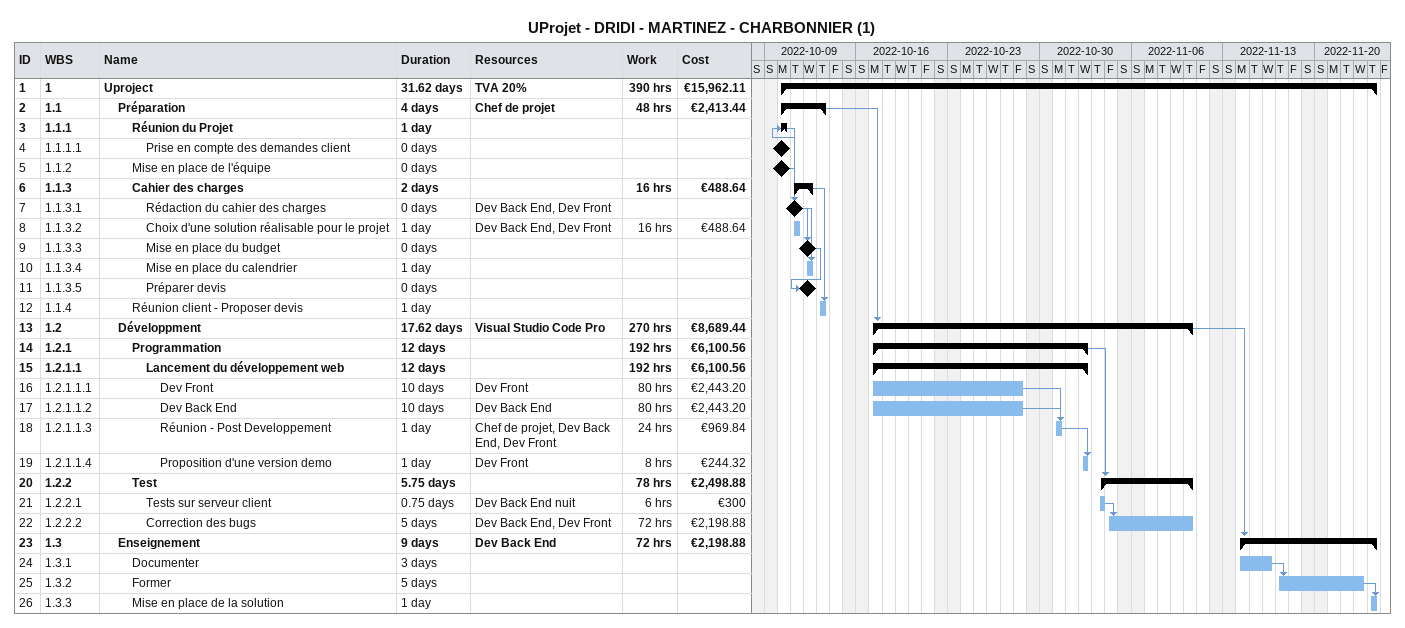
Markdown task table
UProjet - DRIDI - MARTINEZ - CHARBONNIER (1)

| ID | WBS | Task | Duration | Start | Finish | Predecessors | Resources | Work (h) | Cost (€) |
|---|---|---|---|---|---|---|---|---|---|
| 1 | 1 | **Uproject** | 31.62d | 2022-10-10 | 2022-11-24 |  | TVA 20% | 390 | 15962.11 |
| 2 | 1.1 | **Préparation** | 4d | 2022-10-10 | 2022-10-13 |  | Chef de projet | 48 | 2413.44 |
| 3 | 1.1.1 | **Réunion du Projet** | 1d | 2022-10-10 | 2022-10-10 | 5 |  |  |  |
| 4 | 1.1.1.1 | Prise en compte des demandes client | 0d | 2022-10-10 | 2022-10-10 |  |  |  |  |
| 5 | 1.1.2 | Mise en place de l'équipe | 0d | 2022-10-10 | 2022-10-10 |  |  |  |  |
| 6 | 1.1.3 | **Cahier des charges** | 2d | 2022-10-11 | 2022-10-12 |  |  | 16 | 488.64 |
| 7 | 1.1.3.1 | Rédaction du cahier des charges | 0d | 2022-10-11 | 2022-10-11 | 3 | Dev Back End, Dev Front |  |  |
| 8 | 1.1.3.2 | Choix d'une solution réalisable pour le projet | 1d | 2022-10-11 | 2022-10-11 |  | Dev Back End, Dev Front | 16 | 488.64 |
| 9 | 1.1.3.3 | Mise en place du budget | 0d | 2022-10-12 | 2022-10-12 | 7 |  |  |  |
| 10 | 1.1.3.4 | Mise en place du calendrier | 1d | 2022-10-12 | 2022-10-12 | 7 |  |  |  |
| 11 | 1.1.3.5 | Préparer devis | 0d | 2022-10-12 | 2022-10-12 | 9 |  |  |  |
| 12 | 1.1.4 | Réunion client - Proposer devis | 1d | 2022-10-13 | 2022-10-13 | 6 |  |  |  |
| 13 | 1.2 | **Développment** | 17.62d | 2022-10-17 | 2022-11-10 | 2 | Visual Studio Code Pro | 270 | 8689.44 |
| 14 | 1.2.1 | **Programmation** | 12d | 2022-10-17 | 2022-11-02 |  |  | 192 | 6100.56 |
| 15 | 1.2.1.1 | **Lancement du développement web** | 12d | 2022-10-17 | 2022-11-02 |  |  | 192 | 6100.56 |
| 16 | 1.2.1.1.1 | Dev Front | 10d | 2022-10-17 | 2022-10-28 |  | Dev Front | 80 | 2443.20 |
| 17 | 1.2.1.1.2 | Dev Back End | 10d | 2022-10-17 | 2022-10-28 |  | Dev Back End | 80 | 2443.20 |
| 18 | 1.2.1.1.3 | Réunion - Post Developpement | 1d | 2022-10-31 | 2022-10-31 | 16, 17 | Chef de projet, Dev Back End, Dev Front | 24 | 969.84 |
| 19 | 1.2.1.1.4 | Proposition d'une version demo | 1d | 2022-11-02 | 2022-11-02 | 18 | Dev Front | 8 | 244.32 |
| 20 | 1.2.2 | **Test** | 5.75d | 2022-11-03 | 2022-11-10 | 14 |  | 78 | 2498.88 |
| 21 | 1.2.2.1 | Tests sur serveur client | 0.75d | 2022-11-03 | 2022-11-03 |  | Dev Back End nuit | 6 | 300 |
| 22 | 1.2.2.2 | Correction des bugs | 5d | 2022-11-04 | 2022-11-10 | 21 | Dev Back End, Dev Front | 72 | 2198.88 |
| 23 | 1.3 | **Enseignement** | 9d | 2022-11-14 | 2022-11-24 | 13 | Dev Back End | 72 | 2198.88 |
| 24 | 1.3.1 | Documenter | 3d | 2022-11-14 | 2022-11-16 |  |  |  |  |
| 25 | 1.3.2 | Former | 5d | 2022-11-17 | 2022-11-23 | 24 |  |  |  |
| 26 | 1.3.3 | Mise en place de la solution | 1d | 2022-11-24 | 2022-11-24 | 25 |  |  |  |
